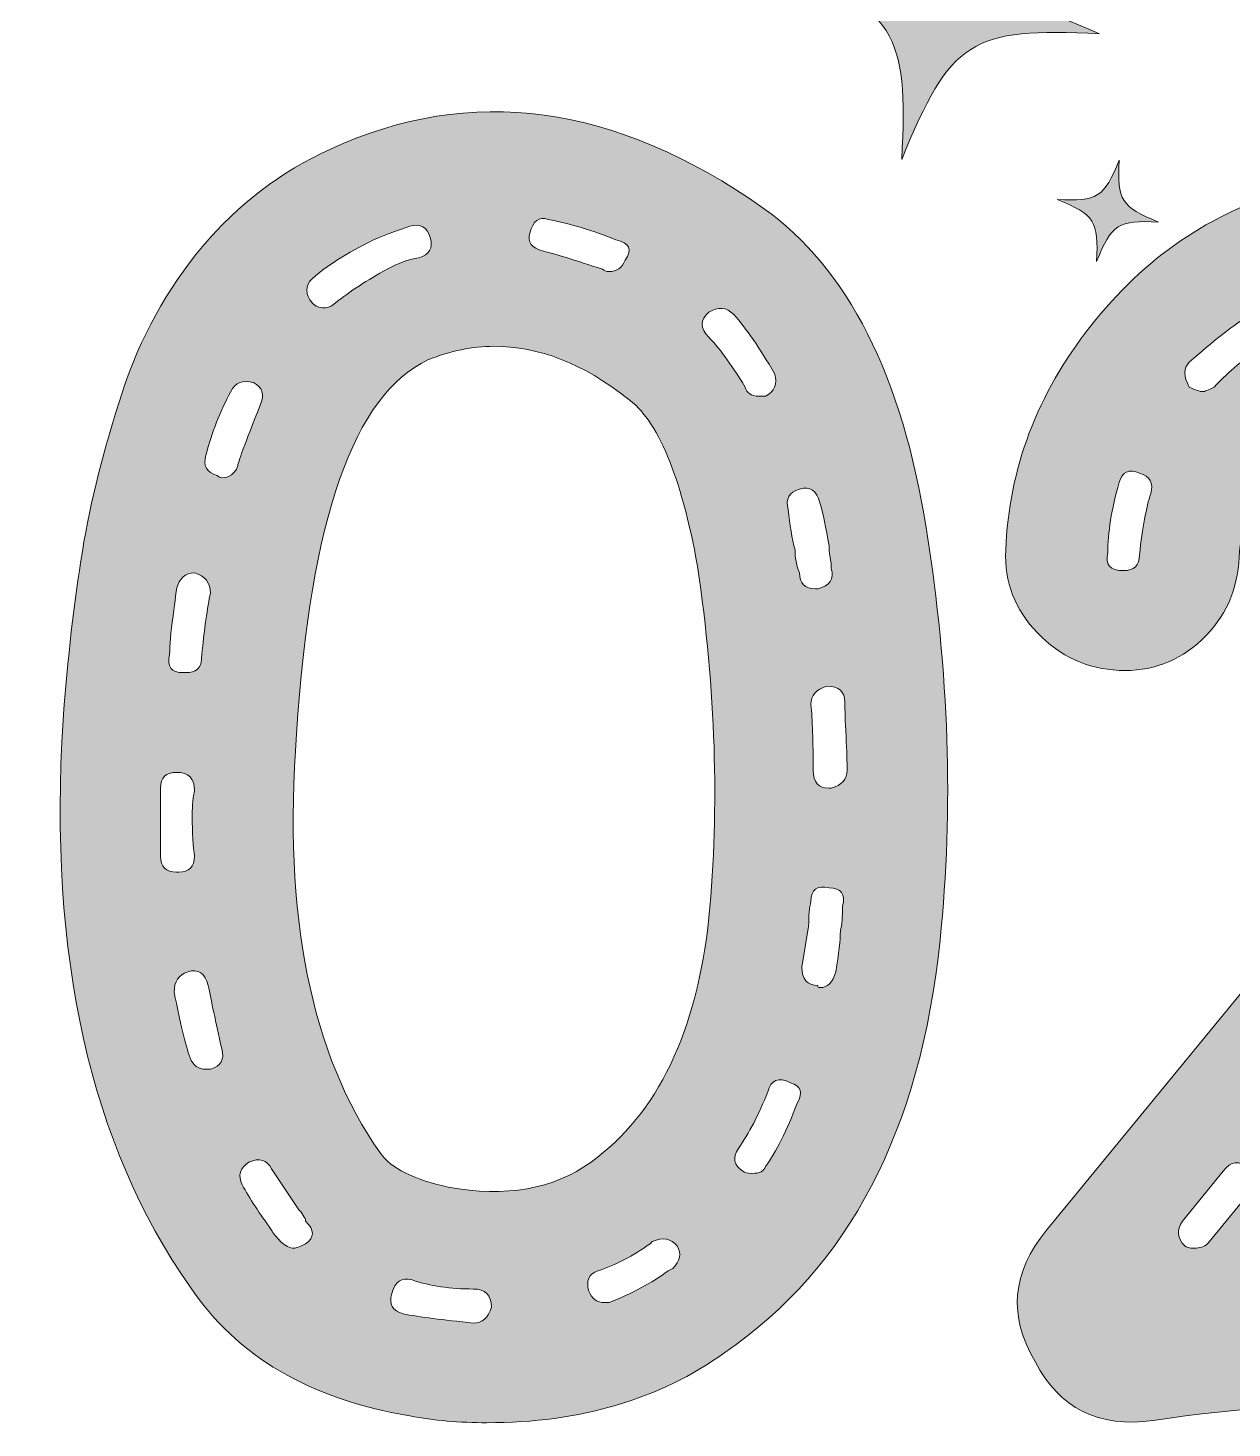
# Model space of a CAD drawing. Header units: inches. Extents: x 1.7 to 13.2, y -16.3 to -1.7.
# Drawn here: x 4.73 to 8.188, y -16.279 to -12.258 of the extents above; entities that cross this region are included whole.
import ezdxf

# ---------------------------------------------------------------- set-up
doc = ezdxf.new("R2010")
doc.units = ezdxf.units.IN
doc.header["$MEASUREMENT"] = 0
doc.layers.add('Layer 1', color=7, linetype='Continuous')

# ---------------------------------------------------------------- blocks, each defined once
blk = doc.blocks.new('block 7')
at = {"layer": 'Layer 1', "true_color": 0xffffff}
h = blk.add_hatch(color=7, dxfattribs=at)
h.dxf.hatch_style = 2
edge = h.paths.add_edge_path()
edge.add_spline(control_points=[(7.784, -11.7662), (7.8994, -11.7722), (7.918, -11.7604), (7.9617, -11.6534), (7.9557, -11.7688), (7.9675, -11.7874), (8.0745, -11.8311), (7.9591, -11.8251), (7.9405, -11.8369), (7.8968, -11.9439), (7.9028, -11.8285), (7.891, -11.8099), (7.784, -11.7662)], knot_values=[0, 0, 0, 0, 1, 1, 1, 2, 2, 2, 3, 3, 3, 4, 4, 4, 4], degree=3, periodic=1)
h = blk.add_hatch(color=7, dxfattribs=at)
h.dxf.hatch_style = 2
edge = h.paths.add_edge_path()
edge.add_spline(control_points=[(6.8783, -12.0672), (7.2474, -12.0864), (7.3071, -12.0485), (7.4468, -11.7062), (7.4276, -12.0753), (7.4655, -12.135), (7.8077, -12.2747), (7.4386, -12.2554), (7.3789, -12.2934), (7.2393, -12.6356), (7.2585, -12.2665), (7.2206, -12.2068), (6.8783, -12.0672)], knot_values=[0, 0, 0, 0, 1, 1, 1, 2, 2, 2, 3, 3, 3, 4, 4, 4, 4], degree=3, periodic=1)
h = blk.add_hatch(color=7, dxfattribs=at)
h.dxf.hatch_style = 2
edge = h.paths.add_edge_path()
edge.add_spline(control_points=[(7.6862, -12.7507), (7.8016, -12.7567), (7.8202, -12.7448), (7.8639, -12.6379), (7.8579, -12.7532), (7.8697, -12.7719), (7.9767, -12.8155), (7.8613, -12.8095), (7.8427, -12.8213), (7.799, -12.9283), (7.805, -12.8129), (7.7932, -12.7943), (7.6862, -12.7507)], knot_values=[0, 0, 0, 0, 1, 1, 1, 2, 2, 2, 3, 3, 3, 4, 4, 4, 4], degree=3, periodic=1)
at = {"layer": 'Layer 1', "lineweight": 0}
for points in [[(7.784, -11.7662), (7.8994, -11.7722), (7.918, -11.7604), (7.9617, -11.6534), (7.9557, -11.7688), (7.9675, -11.7874), (8.0745, -11.8311), (7.9591, -11.8251), (7.9405, -11.8369), (7.8968, -11.9439), (7.9028, -11.8285), (7.891, -11.8099), (7.784, -11.7662)], [(6.8783, -12.0672), (7.2474, -12.0864), (7.3071, -12.0485), (7.4468, -11.7062), (7.4276, -12.0753), (7.4655, -12.135), (7.8077, -12.2747), (7.4386, -12.2554), (7.3789, -12.2934), (7.2393, -12.6356), (7.2585, -12.2665), (7.2206, -12.2068), (6.8783, -12.0672)], [(7.6862, -12.7507), (7.8016, -12.7567), (7.8202, -12.7448), (7.8639, -12.6379), (7.8579, -12.7532), (7.8697, -12.7719), (7.9767, -12.8155), (7.8613, -12.8095), (7.8427, -12.8213), (7.799, -12.9283), (7.805, -12.8129), (7.7932, -12.7943), (7.6862, -12.7507)]]:
    blk.add_open_spline(points, degree=3, knots=[0, 0, 0, 0, 1, 1, 1, 2, 2, 2, 3, 3, 3, 4, 4, 4, 4], dxfattribs=at)
blk = doc.blocks.new('block 28')
at = {"layer": 'Layer 1', "true_color": 0xffffff}
h = blk.add_hatch(color=7, dxfattribs=at)
h.dxf.hatch_style = 2
edge = h.paths.add_edge_path()
edge.add_spline(control_points=[(5.5986, -12.6061), (6.0022, -12.4195), (6.4164, -12.4759), (6.8417, -12.7753), (7.0847, -12.9488), (7.2409, -13.2569), (7.3103, -13.6995), (7.3754, -14.1074), (7.3884, -14.5), (7.3494, -14.8775), (7.293, -15.4242), (7.0868, -15.8191), (6.7311, -16.062), (6.5445, -16.1966), (6.3167, -16.2638), (6.0477, -16.2638), (5.9695, -16.2638), (5.8957, -16.2573), (5.8264, -16.2443), (5.5401, -16.1966), (5.3295, -16.0729), (5.1951, -15.8733), (4.9087, -15.4655), (4.7872, -14.923), (4.8306, -14.2462), (4.8436, -14.0683), (4.862, -13.9067), (4.8859, -13.7613), (4.9097, -13.616), (4.9477, -13.4642), (4.9999, -13.3057), (5.0519, -13.1474), (5.1289, -13.0074), (5.2308, -12.8859), (5.3328, -12.7645), (5.4554, -12.6711), (5.5986, -12.6061)], knot_values=[0, 0, 0, 0, 1, 1, 1, 2, 2, 2, 3, 3, 3, 4, 4, 4, 5, 5, 5, 6, 6, 6, 7, 7, 7, 8, 8, 8, 9, 9, 9, 10, 10, 10, 11, 11, 11, 12, 12, 12, 12], degree=3, periodic=1)
edge = h.paths.add_edge_path()
edge.add_spline(control_points=[(5.1105, -14.6367), (5.1105, -14.6671), (5.1256, -14.6822), (5.156, -14.6822), (5.156, -14.6822), (5.1625, -14.6822), (5.1625, -14.6822), (5.1928, -14.6822), (5.2081, -14.6671), (5.2081, -14.6367), (5.2037, -14.6107), (5.2016, -14.5716), (5.2016, -14.5195), (5.2016, -14.4892), (5.2037, -14.4653), (5.2081, -14.448), (5.2081, -14.4132), (5.1907, -14.3959), (5.156, -14.3959), (5.1256, -14.3959), (5.1105, -14.4111), (5.1105, -14.4415), (5.1105, -14.4415), (5.1105, -14.5195), (5.1105, -14.5195), (5.1105, -14.5195), (5.1105, -14.6367), (5.1105, -14.6367)], knot_values=[0, 0, 0, 0, 1, 1, 1, 2, 2, 2, 3, 3, 3, 4, 4, 4, 5, 5, 5, 6, 6, 6, 7, 7, 7, 8, 8, 8, 9, 9, 9, 9], degree=3, periodic=1)
edge = h.paths.add_edge_path()
edge.add_spline(control_points=[(5.156, -13.8687), (5.156, -13.8731), (5.1528, -13.8991), (5.1463, -13.9468), (5.1398, -13.9946), (5.1365, -14.0314), (5.1365, -14.0574), (5.1278, -14.0922), (5.1408, -14.1095), (5.1755, -14.1095), (5.1755, -14.1095), (5.182, -14.1095), (5.182, -14.1095), (5.2123, -14.1095), (5.2276, -14.0965), (5.2276, -14.0705), (5.2363, -13.9837), (5.245, -13.9207), (5.2537, -13.8817), (5.2537, -13.8514), (5.2385, -13.8319), (5.2081, -13.8232), (5.182, -13.8232), (5.1647, -13.8384), (5.156, -13.8687)], knot_values=[0, 0, 0, 0, 1, 1, 1, 2, 2, 2, 3, 3, 3, 4, 4, 4, 5, 5, 5, 6, 6, 6, 7, 7, 7, 8, 8, 8, 8], degree=3, periodic=1)
edge = h.paths.add_edge_path()
edge.add_spline(control_points=[(5.2537, -15.2485), (5.284, -15.2398), (5.2949, -15.2203), (5.2862, -15.1899), (5.2688, -15.1118), (5.2558, -15.0511), (5.2472, -15.0077), (5.2385, -14.973), (5.2188, -14.96), (5.1885, -14.9686), (5.1625, -14.9774), (5.1495, -14.9969), (5.1495, -15.0272), (5.1668, -15.114), (5.182, -15.1769), (5.1951, -15.2159), (5.2037, -15.2377), (5.2188, -15.2485), (5.2407, -15.2485), (5.2407, -15.2485), (5.2537, -15.2485), (5.2537, -15.2485)], knot_values=[0, 0, 0, 0, 1, 1, 1, 2, 2, 2, 3, 3, 3, 4, 4, 4, 5, 5, 5, 6, 6, 6, 7, 7, 7, 7], degree=3, periodic=1)
edge = h.paths.add_edge_path()
edge.add_spline(control_points=[(5.2862, -13.5498), (5.3079, -13.5498), (5.323, -13.539), (5.3318, -13.5172), (5.3318, -13.5086), (5.3534, -13.45), (5.3968, -13.3415), (5.4098, -13.3112), (5.4033, -13.2894), (5.3773, -13.2764), (5.3469, -13.2678), (5.3253, -13.2764), (5.3123, -13.3024), (5.2819, -13.3589), (5.258, -13.4196), (5.2407, -13.4847), (5.2318, -13.5151), (5.2428, -13.5346), (5.2732, -13.5433), (5.2775, -13.5476), (5.2819, -13.5498), (5.2862, -13.5498)], knot_values=[0, 0, 0, 0, 1, 1, 1, 2, 2, 2, 3, 3, 3, 4, 4, 4, 5, 5, 5, 6, 6, 6, 7, 7, 7, 7], degree=3, periodic=1)
edge = h.paths.add_edge_path()
edge.add_spline(control_points=[(5.527, -15.7496), (5.5531, -15.7323), (5.5531, -15.7106), (5.527, -15.6846), (5.527, -15.6803), (5.5248, -15.6748), (5.5205, -15.6682), (5.5162, -15.6617), (5.5118, -15.6564), (5.5075, -15.652), (5.5075, -15.652), (5.4294, -15.5348), (5.4294, -15.5348), (5.4163, -15.5088), (5.3946, -15.5023), (5.3643, -15.5153), (5.3383, -15.5327), (5.3318, -15.5544), (5.3448, -15.5804), (5.3664, -15.6195), (5.3946, -15.6629), (5.4294, -15.7106), (5.4336, -15.7193), (5.4424, -15.7301), (5.4554, -15.7431), (5.4684, -15.7561), (5.4815, -15.7626), (5.4945, -15.7626), (5.4988, -15.7626), (5.5097, -15.7584), (5.527, -15.7496)], knot_values=[0, 0, 0, 0, 1, 1, 1, 2, 2, 2, 3, 3, 3, 4, 4, 4, 5, 5, 5, 6, 6, 6, 7, 7, 7, 8, 8, 8, 9, 9, 9, 10, 10, 10, 10], degree=3, periodic=1)
edge = h.paths.add_edge_path()
edge.add_spline(control_points=[(6.4512, -13.322), (6.3253, -13.2222), (6.1973, -13.1723), (6.0672, -13.1723), (6.0064, -13.1723), (5.9435, -13.1853), (5.8785, -13.2114), (5.6658, -13.3112), (5.5401, -13.6692), (5.501, -14.2852), (5.4619, -14.8059), (5.5422, -15.2073), (5.7418, -15.4893), (5.7721, -15.5327), (5.8372, -15.5653), (5.937, -15.5869), (6.1019, -15.6173), (6.2386, -15.5934), (6.3471, -15.5153), (6.538, -15.3765), (6.6507, -15.1422), (6.6855, -14.8124), (6.7158, -14.4957), (6.705, -14.1594), (6.6529, -13.8036), (6.6052, -13.5433), (6.538, -13.3828), (6.4512, -13.322)], knot_values=[0, 0, 0, 0, 1, 1, 1, 2, 2, 2, 3, 3, 3, 4, 4, 4, 5, 5, 5, 6, 6, 6, 7, 7, 7, 8, 8, 8, 9, 9, 9, 9], degree=3, periodic=1)
edge = h.paths.add_edge_path()
edge.add_spline(control_points=[(5.5466, -12.9771), (5.5248, -12.9988), (5.5248, -13.0226), (5.5466, -13.0486), (5.5552, -13.0574), (5.5661, -13.0616), (5.5791, -13.0616), (5.5921, -13.0616), (5.6029, -13.0574), (5.6116, -13.0486), (5.6549, -13.014), (5.7048, -12.9814), (5.7614, -12.951), (5.7916, -12.9337), (5.822, -12.9228), (5.8524, -12.9184), (5.8827, -12.9098), (5.8936, -12.8903), (5.885, -12.8599), (5.8762, -12.8296), (5.8567, -12.8187), (5.8264, -12.8273), (5.8004, -12.8361), (5.7656, -12.8491), (5.7222, -12.8664), (5.6442, -12.9054), (5.5856, -12.9423), (5.5466, -12.9771)], knot_values=[0, 0, 0, 0, 1, 1, 1, 2, 2, 2, 3, 3, 3, 4, 4, 4, 5, 5, 5, 6, 6, 6, 7, 7, 7, 8, 8, 8, 9, 9, 9, 9], degree=3, periodic=1)
edge = h.paths.add_edge_path()
edge.add_spline(control_points=[(6.0087, -15.9774), (6.0347, -15.9774), (6.052, -15.9623), (6.0607, -15.9319), (6.0607, -15.8972), (6.0433, -15.8798), (6.0087, -15.8798), (5.9435, -15.8798), (5.885, -15.8711), (5.8329, -15.8538), (5.8025, -15.8451), (5.783, -15.8581), (5.7744, -15.8928), (5.7656, -15.9232), (5.7765, -15.9428), (5.8069, -15.9514), (5.8546, -15.9601), (5.9218, -15.9688), (6.0087, -15.9774)], knot_values=[0, 0, 0, 0, 1, 1, 1, 2, 2, 2, 3, 3, 3, 4, 4, 4, 5, 5, 5, 6, 6, 6, 6], degree=3, periodic=1)
edge = h.paths.add_edge_path()
edge.add_spline(control_points=[(6.2235, -12.8078), (6.1973, -12.7992), (6.18, -12.8122), (6.1713, -12.8469), (6.1626, -12.8729), (6.1756, -12.8903), (6.2104, -12.8989), (6.2451, -12.9077), (6.3015, -12.925), (6.3796, -12.951), (6.3839, -12.9554), (6.3904, -12.9575), (6.3991, -12.9575), (6.4208, -12.9575), (6.4359, -12.9467), (6.4447, -12.925), (6.4663, -12.8947), (6.4577, -12.8751), (6.4186, -12.8664), (6.3536, -12.8404), (6.2885, -12.8208), (6.2235, -12.8078)], knot_values=[0, 0, 0, 0, 1, 1, 1, 2, 2, 2, 3, 3, 3, 4, 4, 4, 5, 5, 5, 6, 6, 6, 7, 7, 7, 7], degree=3, periodic=1)
edge = h.paths.add_edge_path()
edge.add_spline(control_points=[(6.5814, -15.8212), (6.603, -15.7996), (6.6074, -15.7779), (6.5944, -15.7561), (6.577, -15.7345), (6.5531, -15.7301), (6.5228, -15.7431), (6.5228, -15.7431), (6.5163, -15.7496), (6.5163, -15.7496), (6.4684, -15.7844), (6.4186, -15.8105), (6.3666, -15.8277), (6.3406, -15.8365), (6.3318, -15.856), (6.3406, -15.8863), (6.3492, -15.908), (6.3644, -15.9188), (6.3861, -15.9188), (6.3861, -15.9188), (6.3991, -15.9188), (6.3991, -15.9188), (6.4642, -15.8928), (6.5206, -15.8625), (6.5684, -15.8277), (6.5684, -15.8277), (6.5814, -15.8212), (6.5814, -15.8212)], knot_values=[0, 0, 0, 0, 1, 1, 1, 2, 2, 2, 3, 3, 3, 4, 4, 4, 5, 5, 5, 6, 6, 6, 7, 7, 7, 8, 8, 8, 9, 9, 9, 9], degree=3, periodic=1)
edge = h.paths.add_edge_path()
edge.add_spline(control_points=[(6.6855, -13.0746), (6.6595, -13.0964), (6.6595, -13.1202), (6.6855, -13.1463), (6.7115, -13.1723), (6.7463, -13.2201), (6.7897, -13.2894), (6.7939, -13.3068), (6.807, -13.3155), (6.8287, -13.3155), (6.8287, -13.3155), (6.8482, -13.3155), (6.8482, -13.3155), (6.8742, -13.3024), (6.8829, -13.2808), (6.8742, -13.2504), (6.8308, -13.1766), (6.7918, -13.1202), (6.7571, -13.0812), (6.7354, -13.0595), (6.7115, -13.0574), (6.6855, -13.0746)], knot_values=[0, 0, 0, 0, 1, 1, 1, 2, 2, 2, 3, 3, 3, 4, 4, 4, 5, 5, 5, 6, 6, 6, 7, 7, 7, 7], degree=3, periodic=1)
edge = h.paths.add_edge_path()
edge.add_spline(control_points=[(6.9198, -15.2875), (6.885, -15.2702), (6.8634, -15.2789), (6.8547, -15.3136), (6.8287, -15.3786), (6.8004, -15.433), (6.7702, -15.4763), (6.7528, -15.5023), (6.7571, -15.5241), (6.7832, -15.5413), (6.7874, -15.5457), (6.7962, -15.5478), (6.8092, -15.5478), (6.8308, -15.5478), (6.8439, -15.5413), (6.8482, -15.5283), (6.8785, -15.485), (6.9089, -15.4242), (6.9393, -15.3461), (6.9566, -15.3158), (6.9501, -15.2962), (6.9198, -15.2875)], knot_values=[0, 0, 0, 0, 1, 1, 1, 2, 2, 2, 3, 3, 3, 4, 4, 4, 5, 5, 5, 6, 6, 6, 7, 7, 7, 7], degree=3, periodic=1)
edge = h.paths.add_edge_path()
edge.add_spline(control_points=[(6.9458, -13.5823), (6.9154, -13.5911), (6.9045, -13.6106), (6.9133, -13.6409), (6.9175, -13.6843), (6.9241, -13.7234), (6.9328, -13.758), (6.9328, -13.7668), (6.9338, -13.7776), (6.936, -13.7906), (6.9382, -13.8036), (6.9414, -13.8145), (6.9458, -13.8232), (6.9458, -13.8535), (6.961, -13.8687), (6.9915, -13.8687), (6.9915, -13.8687), (6.998, -13.8687), (6.998, -13.8687), (7.0326, -13.8601), (7.0456, -13.8405), (7.037, -13.8101), (7.037, -13.8015), (7.0359, -13.7906), (7.0337, -13.7776), (7.0315, -13.7646), (7.0305, -13.7538), (7.0305, -13.745), (7.0217, -13.6929), (7.0131, -13.6518), (7.0045, -13.6214), (6.9957, -13.5867), (6.9762, -13.5737), (6.9458, -13.5823)], knot_values=[0, 0, 0, 0, 1, 1, 1, 2, 2, 2, 3, 3, 3, 4, 4, 4, 5, 5, 5, 6, 6, 6, 7, 7, 7, 8, 8, 8, 9, 9, 9, 10, 10, 10, 11, 11, 11, 11], degree=3, periodic=1)
edge = h.paths.add_edge_path()
edge.add_spline(control_points=[(7.063, -14.8515), (7.0673, -14.8342), (7.0695, -14.8103), (7.0695, -14.7799), (7.0782, -14.7452), (7.0651, -14.7278), (7.0305, -14.7278), (6.9957, -14.7192), (6.9784, -14.7322), (6.9784, -14.7668), (6.9741, -14.7842), (6.9719, -14.8081), (6.9719, -14.8385), (6.9719, -14.8385), (6.9523, -14.9556), (6.9523, -14.9556), (6.9523, -14.9904), (6.9676, -15.0077), (6.998, -15.0077), (6.998, -15.012), (7.0001, -15.0142), (7.0045, -15.0142), (7.0261, -15.0142), (7.0413, -14.999), (7.05, -14.9686), (7.0586, -14.9165), (7.063, -14.8775), (7.063, -14.8515)], knot_values=[0, 0, 0, 0, 1, 1, 1, 2, 2, 2, 3, 3, 3, 4, 4, 4, 5, 5, 5, 6, 6, 6, 7, 7, 7, 8, 8, 8, 9, 9, 9, 9], degree=3, periodic=1)
edge = h.paths.add_edge_path()
edge.add_spline(control_points=[(7.076, -14.1941), (7.076, -14.1638), (7.0586, -14.1485), (7.024, -14.1485), (6.9936, -14.1573), (6.9784, -14.1746), (6.9784, -14.2006), (6.9827, -14.244), (6.9849, -14.307), (6.9849, -14.3894), (6.9849, -14.4241), (7.0001, -14.4415), (7.0305, -14.4415), (7.0305, -14.4415), (7.037, -14.4415), (7.037, -14.4415), (7.0673, -14.4328), (7.0825, -14.4154), (7.0825, -14.3894), (7.0825, -14.3677), (7.0814, -14.3352), (7.0793, -14.2917), (7.077, -14.2484), (7.076, -14.2159), (7.076, -14.1941)], knot_values=[0, 0, 0, 0, 1, 1, 1, 2, 2, 2, 3, 3, 3, 4, 4, 4, 5, 5, 5, 6, 6, 6, 7, 7, 7, 8, 8, 8, 8], degree=3, periodic=1)
h = blk.add_hatch(color=7, dxfattribs=at)
h.dxf.hatch_style = 2
edge = h.paths.add_edge_path()
edge.add_spline(control_points=[(7.6552, -15.7106), (7.6552, -15.7106), (8.996, -14.077), (8.996, -14.077), (9.0524, -14.0032), (9.0827, -13.9165), (9.0871, -13.8166), (9.0914, -13.7169), (9.0697, -13.6301), (9.0221, -13.5563), (8.9743, -13.4782), (8.9026, -13.4218), (8.8073, -13.3871), (8.7118, -13.3524), (8.6206, -13.3459), (8.5339, -13.3675), (8.4471, -13.3936), (8.3722, -13.4467), (8.3094, -13.527), (8.2465, -13.6073), (8.2128, -13.6908), (8.2085, -13.7776), (8.2042, -13.8731), (8.1683, -13.9523), (8.1011, -14.0151), (8.0338, -14.0781), (7.9547, -14.1074), (7.8635, -14.103), (7.7724, -14.0987), (7.6943, -14.0629), (7.6292, -13.9956), (7.5642, -13.9284), (7.5338, -13.8492), (7.5381, -13.758), (7.5468, -13.5237), (7.6281, -13.3089), (7.7822, -13.1137), (7.9361, -12.9184), (8.126, -12.7883), (8.3517, -12.7232), (8.5816, -12.6625), (8.8127, -12.6755), (9.0448, -12.7623), (9.2769, -12.8491), (9.4559, -12.9923), (9.5818, -13.1918), (9.712, -13.3871), (9.7705, -13.6084), (9.7575, -13.8557), (9.7445, -14.103), (9.662, -14.3178), (9.5102, -14.5), (9.5102, -14.5), (8.664, -15.5348), (8.664, -15.5348), (8.9418, -15.5348), (9.2303, -15.5588), (9.5297, -15.6064), (9.6208, -15.6238), (9.6935, -15.6694), (9.7478, -15.7431), (9.8019, -15.817), (9.8203, -15.8993), (9.8031, -15.9904), (9.79, -16.0729), (9.752, -16.1401), (9.6892, -16.1922), (9.6262, -16.2443), (9.5535, -16.2703), (9.4712, -16.2703), (9.4712, -16.2703), (9.419, -16.2703), (9.419, -16.2703), (8.9461, -16.1879), (8.4601, -16.1836), (7.9612, -16.2573), (7.805, -16.2789), (7.692, -16.2226), (7.6227, -16.0881), (7.5446, -15.9579), (7.5554, -15.8321), (7.6552, -15.7106)], knot_values=[0, 0, 0, 0, 1, 1, 1, 2, 2, 2, 3, 3, 3, 4, 4, 4, 5, 5, 5, 6, 6, 6, 7, 7, 7, 8, 8, 8, 9, 9, 9, 10, 10, 10, 11, 11, 11, 12, 12, 12, 13, 13, 13, 14, 14, 14, 15, 15, 15, 16, 16, 16, 17, 17, 17, 18, 18, 18, 19, 19, 19, 20, 20, 20, 21, 21, 21, 22, 22, 22, 23, 23, 23, 24, 24, 24, 25, 25, 25, 26, 26, 26, 27, 27, 27, 27], degree=3, periodic=1)
edge = h.paths.add_edge_path()
edge.add_spline(control_points=[(7.9547, -13.5954), (7.9633, -13.565), (7.9525, -13.5455), (7.9221, -13.5367), (7.8917, -13.5237), (7.8722, -13.5325), (7.8635, -13.5628), (7.8418, -13.6409), (7.831, -13.7082), (7.831, -13.7646), (7.8223, -13.7993), (7.8375, -13.8166), (7.8765, -13.8166), (7.9068, -13.8166), (7.9221, -13.8015), (7.9221, -13.7711), (7.9307, -13.6929), (7.9416, -13.6344), (7.9547, -13.5954)], knot_values=[0, 0, 0, 0, 1, 1, 1, 2, 2, 2, 3, 3, 3, 4, 4, 4, 5, 5, 5, 6, 6, 6, 6], degree=3, periodic=1)
edge = h.paths.add_edge_path()
edge.add_spline(control_points=[(8.2411, -15.5999), (8.2583, -15.5739), (8.2562, -15.5523), (8.2346, -15.5348), (8.2085, -15.5088), (8.1845, -15.511), (8.1629, -15.5413), (8.1629, -15.5413), (8.0458, -15.6846), (8.0458, -15.6846), (8.0284, -15.7106), (8.0305, -15.7345), (8.0523, -15.7561), (8.0566, -15.7605), (8.0653, -15.7626), (8.0783, -15.7626), (8.0956, -15.7626), (8.1086, -15.7584), (8.1174, -15.7496), (8.1174, -15.7496), (8.2411, -15.5999), (8.2411, -15.5999)], knot_values=[0, 0, 0, 0, 1, 1, 1, 2, 2, 2, 3, 3, 3, 4, 4, 4, 5, 5, 5, 6, 6, 6, 7, 7, 7, 7], degree=3, periodic=1)
edge = h.paths.add_edge_path()
edge.add_spline(control_points=[(8.2736, -13.1723), (8.2996, -13.1593), (8.3061, -13.1376), (8.2931, -13.1072), (8.2714, -13.0856), (8.2476, -13.0812), (8.2215, -13.0942), (8.1867, -13.116), (8.1346, -13.1571), (8.0653, -13.2179), (8.0479, -13.2352), (8.0479, -13.2591), (8.0653, -13.2894), (8.0826, -13.2982), (8.0956, -13.3024), (8.1043, -13.3024), (8.1086, -13.3024), (8.1195, -13.2982), (8.1369, -13.2894), (8.1672, -13.2548), (8.2128, -13.2157), (8.2736, -13.1723)], knot_values=[0, 0, 0, 0, 1, 1, 1, 2, 2, 2, 3, 3, 3, 4, 4, 4, 5, 5, 5, 6, 6, 6, 7, 7, 7, 7], degree=3, periodic=1)
edge = h.paths.add_edge_path()
edge.add_spline(control_points=[(8.4102, -15.242), (8.3842, -15.268), (8.3863, -15.2897), (8.4167, -15.3071), (8.421, -15.3158), (8.4297, -15.3201), (8.4428, -15.3201), (8.4645, -15.3201), (8.4775, -15.3136), (8.4819, -15.3005), (8.4819, -15.3005), (8.6055, -15.1573), (8.6055, -15.1573), (8.6228, -15.1313), (8.6206, -15.1075), (8.599, -15.0858), (8.5686, -15.0728), (8.5447, -15.075), (8.5274, -15.0923), (8.5274, -15.0923), (8.4102, -15.242), (8.4102, -15.242)], knot_values=[0, 0, 0, 0, 1, 1, 1, 2, 2, 2, 3, 3, 3, 4, 4, 4, 5, 5, 5, 6, 6, 6, 7, 7, 7, 7], degree=3, periodic=1)
edge = h.paths.add_edge_path()
edge.add_spline(control_points=[(8.6836, -15.8277), (8.6836, -15.8277), (8.5339, -15.8277), (8.5339, -15.8277), (8.5339, -15.8277), (8.4884, -15.8277), (8.4884, -15.8277), (8.458, -15.8277), (8.4428, -15.843), (8.4428, -15.8733), (8.4428, -15.8993), (8.458, -15.9167), (8.4884, -15.9254), (8.4884, -15.9254), (8.5339, -15.9254), (8.5339, -15.9254), (8.5339, -15.9254), (8.677, -15.9254), (8.677, -15.9254), (8.7118, -15.9254), (8.7292, -15.9102), (8.7292, -15.8798), (8.7292, -15.8451), (8.7139, -15.8277), (8.6836, -15.8277)], knot_values=[0, 0, 0, 0, 1, 1, 1, 2, 2, 2, 3, 3, 3, 4, 4, 4, 5, 5, 5, 6, 6, 6, 7, 7, 7, 8, 8, 8, 8], degree=3, periodic=1)
edge = h.paths.add_edge_path()
edge.add_spline(control_points=[(8.8463, -13.0486), (8.8549, -13.0183), (8.8441, -12.9988), (8.8138, -12.9901), (8.7357, -12.9771), (8.6683, -12.9728), (8.612, -12.9771), (8.5772, -12.9771), (8.5599, -12.9923), (8.5599, -13.0226), (8.5686, -13.053), (8.586, -13.0681), (8.612, -13.0681), (8.6683, -13.0681), (8.7292, -13.0746), (8.7943, -13.0877), (8.7943, -13.0877), (8.8008, -13.0877), (8.8008, -13.0877), (8.8311, -13.0877), (8.8463, -13.0746), (8.8463, -13.0486)], knot_values=[0, 0, 0, 0, 1, 1, 1, 2, 2, 2, 3, 3, 3, 4, 4, 4, 5, 5, 5, 6, 6, 6, 7, 7, 7, 7], degree=3, periodic=1)
edge = h.paths.add_edge_path()
edge.add_spline(control_points=[(8.97, -14.7148), (8.983, -14.6845), (8.9808, -14.6606), (8.9635, -14.6432), (8.933, -14.6302), (8.9091, -14.6324), (8.8918, -14.6497), (8.8918, -14.6497), (8.7747, -14.7994), (8.7747, -14.7994), (8.7487, -14.8254), (8.7508, -14.8472), (8.7812, -14.8645), (8.7899, -14.8732), (8.7985, -14.8775), (8.8073, -14.8775), (8.8203, -14.8775), (8.8333, -14.871), (8.8463, -14.858), (8.8463, -14.858), (8.97, -14.7148), (8.97, -14.7148)], knot_values=[0, 0, 0, 0, 1, 1, 1, 2, 2, 2, 3, 3, 3, 4, 4, 4, 5, 5, 5, 6, 6, 6, 7, 7, 7, 7], degree=3, periodic=1)
edge = h.paths.add_edge_path()
edge.add_spline(control_points=[(9.0676, -15.8538), (9.0328, -15.8538), (9.0156, -15.869), (9.0156, -15.8993), (9.0068, -15.9254), (9.0198, -15.9428), (9.0546, -15.9514), (9.1413, -15.9601), (9.2043, -15.9666), (9.2434, -15.9709), (9.2434, -15.9709), (9.2499, -15.9709), (9.2499, -15.9709), (9.2802, -15.9709), (9.2954, -15.9579), (9.2954, -15.9319), (9.304, -15.8972), (9.291, -15.8798), (9.2564, -15.8798), (9.2086, -15.8711), (9.1457, -15.8625), (9.0676, -15.8538)], knot_values=[0, 0, 0, 0, 1, 1, 1, 2, 2, 2, 3, 3, 3, 4, 4, 4, 5, 5, 5, 6, 6, 6, 7, 7, 7, 7], degree=3, periodic=1)
edge = h.paths.add_edge_path()
edge.add_spline(control_points=[(9.1066, -13.1723), (9.0892, -13.194), (9.0914, -13.2157), (9.1131, -13.2374), (9.1652, -13.2764), (9.2065, -13.3198), (9.2368, -13.3675), (9.2541, -13.3763), (9.2671, -13.3806), (9.2759, -13.3806), (9.2889, -13.3806), (9.2997, -13.3784), (9.3084, -13.3741), (9.3387, -13.3568), (9.3409, -13.335), (9.3149, -13.3089), (9.2802, -13.2569), (9.2325, -13.2071), (9.1717, -13.1593), (9.1457, -13.142), (9.1239, -13.1463), (9.1066, -13.1723)], knot_values=[0, 0, 0, 0, 1, 1, 1, 2, 2, 2, 3, 3, 3, 4, 4, 4, 5, 5, 5, 6, 6, 6, 7, 7, 7, 7], degree=3, periodic=1)
edge = h.paths.add_edge_path()
edge.add_spline(control_points=[(9.3279, -14.2592), (9.3496, -14.2375), (9.3474, -14.2159), (9.3214, -14.1941), (9.2954, -14.1811), (9.2715, -14.1854), (9.2499, -14.2071), (9.2499, -14.2115), (9.239, -14.2289), (9.2173, -14.2592), (9.2173, -14.2592), (9.1327, -14.3568), (9.1327, -14.3568), (9.1153, -14.3786), (9.1174, -14.4002), (9.1392, -14.4219), (9.1564, -14.4306), (9.1673, -14.4349), (9.1717, -14.4349), (9.1848, -14.4349), (9.1978, -14.4284), (9.2108, -14.4154), (9.2108, -14.4154), (9.2889, -14.3178), (9.2889, -14.3178), (9.2889, -14.3178), (9.3279, -14.2592), (9.3279, -14.2592)], knot_values=[0, 0, 0, 0, 1, 1, 1, 2, 2, 2, 3, 3, 3, 4, 4, 4, 5, 5, 5, 6, 6, 6, 7, 7, 7, 8, 8, 8, 9, 9, 9, 9], degree=3, periodic=1)
edge = h.paths.add_edge_path()
edge.add_spline(control_points=[(9.4125, -13.6409), (9.3821, -13.6409), (9.367, -13.6583), (9.367, -13.6929), (9.3712, -13.7147), (9.3735, -13.7473), (9.3735, -13.7906), (9.3735, -13.7906), (9.3735, -13.8752), (9.3735, -13.8752), (9.3647, -13.9012), (9.3777, -13.9186), (9.4125, -13.9272), (9.4125, -13.9272), (9.419, -13.9272), (9.419, -13.9272), (9.4494, -13.9272), (9.4647, -13.9121), (9.4647, -13.8817), (9.4689, -13.8644), (9.4712, -13.834), (9.4712, -13.7906), (9.4712, -13.7429), (9.4689, -13.706), (9.4647, -13.6799), (9.4559, -13.6453), (9.4386, -13.6323), (9.4125, -13.6409)], knot_values=[0, 0, 0, 0, 1, 1, 1, 2, 2, 2, 3, 3, 3, 4, 4, 4, 5, 5, 5, 6, 6, 6, 7, 7, 7, 8, 8, 8, 9, 9, 9, 9], degree=3, periodic=1)
at = {"layer": 'Layer 1', "lineweight": 0}
for points, knots in [([(5.5986, -12.6061), (6.0022, -12.4195), (6.4164, -12.4759), (6.8417, -12.7753), (7.0847, -12.9488), (7.2409, -13.2569), (7.3103, -13.6995), (7.3754, -14.1074), (7.3884, -14.5), (7.3494, -14.8775), (7.293, -15.4242), (7.0868, -15.8191), (6.7311, -16.062), (6.5445, -16.1966), (6.3167, -16.2638), (6.0477, -16.2638), (5.9695, -16.2638), (5.8957, -16.2573), (5.8264, -16.2443), (5.5401, -16.1966), (5.3295, -16.0729), (5.1951, -15.8733), (4.9087, -15.4655), (4.7872, -14.923), (4.8306, -14.2462), (4.8436, -14.0683), (4.862, -13.9067), (4.8859, -13.7613), (4.9097, -13.616), (4.9477, -13.4642), (4.9999, -13.3057), (5.0519, -13.1474), (5.1289, -13.0074), (5.2308, -12.8859), (5.3328, -12.7645), (5.4554, -12.6711), (5.5986, -12.6061)], [0, 0, 0, 0, 1, 1, 1, 2, 2, 2, 3, 3, 3, 4, 4, 4, 5, 5, 5, 6, 6, 6, 7, 7, 7, 8, 8, 8, 9, 9, 9, 10, 10, 10, 11, 11, 11, 12, 12, 12, 12]), ([(7.6552, -15.7106), (7.6552, -15.7106), (8.996, -14.077), (8.996, -14.077), (9.0524, -14.0032), (9.0827, -13.9165), (9.0871, -13.8166), (9.0914, -13.7169), (9.0697, -13.6301), (9.0221, -13.5563), (8.9743, -13.4782), (8.9026, -13.4218), (8.8073, -13.3871), (8.7118, -13.3524), (8.6206, -13.3459), (8.5339, -13.3675), (8.4471, -13.3936), (8.3722, -13.4467), (8.3094, -13.527), (8.2465, -13.6073), (8.2128, -13.6908), (8.2085, -13.7776), (8.2042, -13.8731), (8.1683, -13.9523), (8.1011, -14.0151), (8.0338, -14.0781), (7.9547, -14.1074), (7.8635, -14.103), (7.7724, -14.0987), (7.6943, -14.0629), (7.6292, -13.9956), (7.5642, -13.9284), (7.5338, -13.8492), (7.5381, -13.758), (7.5468, -13.5237), (7.6281, -13.3089), (7.7822, -13.1137), (7.9361, -12.9184), (8.126, -12.7883), (8.3517, -12.7232), (8.5816, -12.6625), (8.8127, -12.6755), (9.0448, -12.7623), (9.2769, -12.8491), (9.4559, -12.9923), (9.5818, -13.1918), (9.712, -13.3871), (9.7705, -13.6084), (9.7575, -13.8557), (9.7445, -14.103), (9.662, -14.3178), (9.5102, -14.5), (9.5102, -14.5), (8.664, -15.5348), (8.664, -15.5348), (8.9418, -15.5348), (9.2303, -15.5588), (9.5297, -15.6064), (9.6208, -15.6238), (9.6935, -15.6694), (9.7478, -15.7431), (9.8019, -15.817), (9.8203, -15.8993), (9.8031, -15.9904), (9.79, -16.0729), (9.752, -16.1401), (9.6892, -16.1922), (9.6262, -16.2443), (9.5535, -16.2703), (9.4712, -16.2703), (9.4712, -16.2703), (9.419, -16.2703), (9.419, -16.2703), (8.9461, -16.1879), (8.4601, -16.1836), (7.9612, -16.2573), (7.805, -16.2789), (7.692, -16.2226), (7.6227, -16.0881), (7.5446, -15.9579), (7.5554, -15.8321), (7.6552, -15.7106)], [0, 0, 0, 0, 1, 1, 1, 2, 2, 2, 3, 3, 3, 4, 4, 4, 5, 5, 5, 6, 6, 6, 7, 7, 7, 8, 8, 8, 9, 9, 9, 10, 10, 10, 11, 11, 11, 12, 12, 12, 13, 13, 13, 14, 14, 14, 15, 15, 15, 16, 16, 16, 17, 17, 17, 18, 18, 18, 19, 19, 19, 20, 20, 20, 21, 21, 21, 22, 22, 22, 23, 23, 23, 24, 24, 24, 25, 25, 25, 26, 26, 26, 27, 27, 27, 27]), ([(5.5466, -12.9771), (5.5248, -12.9988), (5.5248, -13.0226), (5.5466, -13.0486), (5.5552, -13.0574), (5.5661, -13.0616), (5.5791, -13.0616), (5.5921, -13.0616), (5.6029, -13.0574), (5.6116, -13.0486), (5.6549, -13.014), (5.7048, -12.9814), (5.7614, -12.951), (5.7916, -12.9337), (5.822, -12.9228), (5.8524, -12.9184), (5.8827, -12.9098), (5.8936, -12.8903), (5.885, -12.8599), (5.8762, -12.8296), (5.8567, -12.8187), (5.8264, -12.8273), (5.8004, -12.8361), (5.7656, -12.8491), (5.7222, -12.8664), (5.6442, -12.9054), (5.5856, -12.9423), (5.5466, -12.9771)], [0, 0, 0, 0, 1, 1, 1, 2, 2, 2, 3, 3, 3, 4, 4, 4, 5, 5, 5, 6, 6, 6, 7, 7, 7, 8, 8, 8, 9, 9, 9, 9]), ([(6.2235, -12.8078), (6.1973, -12.7992), (6.18, -12.8122), (6.1713, -12.8469), (6.1626, -12.8729), (6.1756, -12.8903), (6.2104, -12.8989), (6.2451, -12.9077), (6.3015, -12.925), (6.3796, -12.951), (6.3839, -12.9554), (6.3904, -12.9575), (6.3991, -12.9575), (6.4208, -12.9575), (6.4359, -12.9467), (6.4447, -12.925), (6.4663, -12.8947), (6.4577, -12.8751), (6.4186, -12.8664), (6.3536, -12.8404), (6.2885, -12.8208), (6.2235, -12.8078)], [0, 0, 0, 0, 1, 1, 1, 2, 2, 2, 3, 3, 3, 4, 4, 4, 5, 5, 5, 6, 6, 6, 7, 7, 7, 7]), ([(6.6855, -13.0746), (6.6595, -13.0964), (6.6595, -13.1202), (6.6855, -13.1463), (6.7115, -13.1723), (6.7463, -13.2201), (6.7897, -13.2894), (6.7939, -13.3068), (6.807, -13.3155), (6.8287, -13.3155), (6.8287, -13.3155), (6.8482, -13.3155), (6.8482, -13.3155), (6.8742, -13.3024), (6.8829, -13.2808), (6.8742, -13.2504), (6.8308, -13.1766), (6.7918, -13.1202), (6.7571, -13.0812), (6.7354, -13.0595), (6.7115, -13.0574), (6.6855, -13.0746)], [0, 0, 0, 0, 1, 1, 1, 2, 2, 2, 3, 3, 3, 4, 4, 4, 5, 5, 5, 6, 6, 6, 7, 7, 7, 7]), ([(8.2736, -13.1723), (8.2996, -13.1593), (8.3061, -13.1376), (8.2931, -13.1072), (8.2714, -13.0856), (8.2476, -13.0812), (8.2215, -13.0942), (8.1867, -13.116), (8.1346, -13.1571), (8.0653, -13.2179), (8.0479, -13.2352), (8.0479, -13.2591), (8.0653, -13.2894), (8.0826, -13.2982), (8.0956, -13.3024), (8.1043, -13.3024), (8.1086, -13.3024), (8.1195, -13.2982), (8.1369, -13.2894), (8.1672, -13.2548), (8.2128, -13.2157), (8.2736, -13.1723)], [0, 0, 0, 0, 1, 1, 1, 2, 2, 2, 3, 3, 3, 4, 4, 4, 5, 5, 5, 6, 6, 6, 7, 7, 7, 7]), ([(6.4512, -13.322), (6.3253, -13.2222), (6.1973, -13.1723), (6.0672, -13.1723), (6.0064, -13.1723), (5.9435, -13.1853), (5.8785, -13.2114), (5.6658, -13.3112), (5.5401, -13.6692), (5.501, -14.2852), (5.4619, -14.8059), (5.5422, -15.2073), (5.7418, -15.4893), (5.7721, -15.5327), (5.8372, -15.5653), (5.937, -15.5869), (6.1019, -15.6173), (6.2386, -15.5934), (6.3471, -15.5153), (6.538, -15.3765), (6.6507, -15.1422), (6.6855, -14.8124), (6.7158, -14.4957), (6.705, -14.1594), (6.6529, -13.8036), (6.6052, -13.5433), (6.538, -13.3828), (6.4512, -13.322)], [0, 0, 0, 0, 1, 1, 1, 2, 2, 2, 3, 3, 3, 4, 4, 4, 5, 5, 5, 6, 6, 6, 7, 7, 7, 8, 8, 8, 9, 9, 9, 9]), ([(5.2862, -13.5498), (5.3079, -13.5498), (5.323, -13.539), (5.3318, -13.5172), (5.3318, -13.5086), (5.3534, -13.45), (5.3968, -13.3415), (5.4098, -13.3112), (5.4033, -13.2894), (5.3773, -13.2764), (5.3469, -13.2678), (5.3253, -13.2764), (5.3123, -13.3024), (5.2819, -13.3589), (5.258, -13.4196), (5.2407, -13.4847), (5.2318, -13.5151), (5.2428, -13.5346), (5.2732, -13.5433), (5.2775, -13.5476), (5.2819, -13.5498), (5.2862, -13.5498)], [0, 0, 0, 0, 1, 1, 1, 2, 2, 2, 3, 3, 3, 4, 4, 4, 5, 5, 5, 6, 6, 6, 7, 7, 7, 7]), ([(7.9547, -13.5954), (7.9633, -13.565), (7.9525, -13.5455), (7.9221, -13.5367), (7.8917, -13.5237), (7.8722, -13.5325), (7.8635, -13.5628), (7.8418, -13.6409), (7.831, -13.7082), (7.831, -13.7646), (7.8223, -13.7993), (7.8375, -13.8166), (7.8765, -13.8166), (7.9068, -13.8166), (7.9221, -13.8015), (7.9221, -13.7711), (7.9307, -13.6929), (7.9416, -13.6344), (7.9547, -13.5954)], [0, 0, 0, 0, 1, 1, 1, 2, 2, 2, 3, 3, 3, 4, 4, 4, 5, 5, 5, 6, 6, 6, 6]), ([(6.9458, -13.5823), (6.9154, -13.5911), (6.9045, -13.6106), (6.9133, -13.6409), (6.9175, -13.6843), (6.9241, -13.7234), (6.9328, -13.758), (6.9328, -13.7668), (6.9338, -13.7776), (6.936, -13.7906), (6.9382, -13.8036), (6.9414, -13.8145), (6.9458, -13.8232), (6.9458, -13.8535), (6.961, -13.8687), (6.9915, -13.8687), (6.9915, -13.8687), (6.998, -13.8687), (6.998, -13.8687), (7.0326, -13.8601), (7.0456, -13.8405), (7.037, -13.8101), (7.037, -13.8015), (7.0359, -13.7906), (7.0337, -13.7776), (7.0315, -13.7646), (7.0305, -13.7538), (7.0305, -13.745), (7.0217, -13.6929), (7.0131, -13.6518), (7.0045, -13.6214), (6.9957, -13.5867), (6.9762, -13.5737), (6.9458, -13.5823)], [0, 0, 0, 0, 1, 1, 1, 2, 2, 2, 3, 3, 3, 4, 4, 4, 5, 5, 5, 6, 6, 6, 7, 7, 7, 8, 8, 8, 9, 9, 9, 10, 10, 10, 11, 11, 11, 11]), ([(5.156, -13.8687), (5.156, -13.8731), (5.1528, -13.8991), (5.1463, -13.9468), (5.1398, -13.9946), (5.1365, -14.0314), (5.1365, -14.0574), (5.1278, -14.0922), (5.1408, -14.1095), (5.1755, -14.1095), (5.1755, -14.1095), (5.182, -14.1095), (5.182, -14.1095), (5.2123, -14.1095), (5.2276, -14.0965), (5.2276, -14.0705), (5.2363, -13.9837), (5.245, -13.9207), (5.2537, -13.8817), (5.2537, -13.8514), (5.2385, -13.8319), (5.2081, -13.8232), (5.182, -13.8232), (5.1647, -13.8384), (5.156, -13.8687)], [0, 0, 0, 0, 1, 1, 1, 2, 2, 2, 3, 3, 3, 4, 4, 4, 5, 5, 5, 6, 6, 6, 7, 7, 7, 8, 8, 8, 8]), ([(7.076, -14.1941), (7.076, -14.1638), (7.0586, -14.1485), (7.024, -14.1485), (6.9936, -14.1573), (6.9784, -14.1746), (6.9784, -14.2006), (6.9827, -14.244), (6.9849, -14.307), (6.9849, -14.3894), (6.9849, -14.4241), (7.0001, -14.4415), (7.0305, -14.4415), (7.0305, -14.4415), (7.037, -14.4415), (7.037, -14.4415), (7.0673, -14.4328), (7.0825, -14.4154), (7.0825, -14.3894), (7.0825, -14.3677), (7.0814, -14.3352), (7.0793, -14.2917), (7.077, -14.2484), (7.076, -14.2159), (7.076, -14.1941)], [0, 0, 0, 0, 1, 1, 1, 2, 2, 2, 3, 3, 3, 4, 4, 4, 5, 5, 5, 6, 6, 6, 7, 7, 7, 8, 8, 8, 8]), ([(5.1105, -14.6367), (5.1105, -14.6671), (5.1256, -14.6822), (5.156, -14.6822), (5.156, -14.6822), (5.1625, -14.6822), (5.1625, -14.6822), (5.1928, -14.6822), (5.2081, -14.6671), (5.2081, -14.6367), (5.2037, -14.6107), (5.2016, -14.5716), (5.2016, -14.5195), (5.2016, -14.4892), (5.2037, -14.4653), (5.2081, -14.448), (5.2081, -14.4132), (5.1907, -14.3959), (5.156, -14.3959), (5.1256, -14.3959), (5.1105, -14.4111), (5.1105, -14.4415), (5.1105, -14.4415), (5.1105, -14.5195), (5.1105, -14.5195), (5.1105, -14.5195), (5.1105, -14.6367), (5.1105, -14.6367)], [0, 0, 0, 0, 1, 1, 1, 2, 2, 2, 3, 3, 3, 4, 4, 4, 5, 5, 5, 6, 6, 6, 7, 7, 7, 8, 8, 8, 9, 9, 9, 9]), ([(7.063, -14.8515), (7.0673, -14.8342), (7.0695, -14.8103), (7.0695, -14.7799), (7.0782, -14.7452), (7.0651, -14.7278), (7.0305, -14.7278), (6.9957, -14.7192), (6.9784, -14.7322), (6.9784, -14.7668), (6.9741, -14.7842), (6.9719, -14.8081), (6.9719, -14.8385), (6.9719, -14.8385), (6.9523, -14.9556), (6.9523, -14.9556), (6.9523, -14.9904), (6.9676, -15.0077), (6.998, -15.0077), (6.998, -15.012), (7.0001, -15.0142), (7.0045, -15.0142), (7.0261, -15.0142), (7.0413, -14.999), (7.05, -14.9686), (7.0586, -14.9165), (7.063, -14.8775), (7.063, -14.8515)], [0, 0, 0, 0, 1, 1, 1, 2, 2, 2, 3, 3, 3, 4, 4, 4, 5, 5, 5, 6, 6, 6, 7, 7, 7, 8, 8, 8, 9, 9, 9, 9]), ([(5.2537, -15.2485), (5.284, -15.2398), (5.2949, -15.2203), (5.2862, -15.1899), (5.2688, -15.1118), (5.2558, -15.0511), (5.2472, -15.0077), (5.2385, -14.973), (5.2188, -14.96), (5.1885, -14.9686), (5.1625, -14.9774), (5.1495, -14.9969), (5.1495, -15.0272), (5.1668, -15.114), (5.182, -15.1769), (5.1951, -15.2159), (5.2037, -15.2377), (5.2188, -15.2485), (5.2407, -15.2485), (5.2407, -15.2485), (5.2537, -15.2485), (5.2537, -15.2485)], [0, 0, 0, 0, 1, 1, 1, 2, 2, 2, 3, 3, 3, 4, 4, 4, 5, 5, 5, 6, 6, 6, 7, 7, 7, 7]), ([(6.9198, -15.2875), (6.885, -15.2702), (6.8634, -15.2789), (6.8547, -15.3136), (6.8287, -15.3786), (6.8004, -15.433), (6.7702, -15.4763), (6.7528, -15.5023), (6.7571, -15.5241), (6.7832, -15.5413), (6.7874, -15.5457), (6.7962, -15.5478), (6.8092, -15.5478), (6.8308, -15.5478), (6.8439, -15.5413), (6.8482, -15.5283), (6.8785, -15.485), (6.9089, -15.4242), (6.9393, -15.3461), (6.9566, -15.3158), (6.9501, -15.2962), (6.9198, -15.2875)], [0, 0, 0, 0, 1, 1, 1, 2, 2, 2, 3, 3, 3, 4, 4, 4, 5, 5, 5, 6, 6, 6, 7, 7, 7, 7]), ([(5.527, -15.7496), (5.5531, -15.7323), (5.5531, -15.7106), (5.527, -15.6846), (5.527, -15.6803), (5.5248, -15.6748), (5.5205, -15.6682), (5.5162, -15.6617), (5.5118, -15.6564), (5.5075, -15.652), (5.5075, -15.652), (5.4294, -15.5348), (5.4294, -15.5348), (5.4163, -15.5088), (5.3946, -15.5023), (5.3643, -15.5153), (5.3383, -15.5327), (5.3318, -15.5544), (5.3448, -15.5804), (5.3664, -15.6195), (5.3946, -15.6629), (5.4294, -15.7106), (5.4336, -15.7193), (5.4424, -15.7301), (5.4554, -15.7431), (5.4684, -15.7561), (5.4815, -15.7626), (5.4945, -15.7626), (5.4988, -15.7626), (5.5097, -15.7584), (5.527, -15.7496)], [0, 0, 0, 0, 1, 1, 1, 2, 2, 2, 3, 3, 3, 4, 4, 4, 5, 5, 5, 6, 6, 6, 7, 7, 7, 8, 8, 8, 9, 9, 9, 10, 10, 10, 10]), ([(8.2411, -15.5999), (8.2583, -15.5739), (8.2562, -15.5523), (8.2346, -15.5348), (8.2085, -15.5088), (8.1845, -15.511), (8.1629, -15.5413), (8.1629, -15.5413), (8.0458, -15.6846), (8.0458, -15.6846), (8.0284, -15.7106), (8.0305, -15.7345), (8.0523, -15.7561), (8.0566, -15.7605), (8.0653, -15.7626), (8.0783, -15.7626), (8.0956, -15.7626), (8.1086, -15.7584), (8.1174, -15.7496), (8.1174, -15.7496), (8.2411, -15.5999), (8.2411, -15.5999)], [0, 0, 0, 0, 1, 1, 1, 2, 2, 2, 3, 3, 3, 4, 4, 4, 5, 5, 5, 6, 6, 6, 7, 7, 7, 7]), ([(6.5814, -15.8212), (6.603, -15.7996), (6.6074, -15.7779), (6.5944, -15.7561), (6.577, -15.7345), (6.5531, -15.7301), (6.5228, -15.7431), (6.5228, -15.7431), (6.5163, -15.7496), (6.5163, -15.7496), (6.4684, -15.7844), (6.4186, -15.8105), (6.3666, -15.8277), (6.3406, -15.8365), (6.3318, -15.856), (6.3406, -15.8863), (6.3492, -15.908), (6.3644, -15.9188), (6.3861, -15.9188), (6.3861, -15.9188), (6.3991, -15.9188), (6.3991, -15.9188), (6.4642, -15.8928), (6.5206, -15.8625), (6.5684, -15.8277), (6.5684, -15.8277), (6.5814, -15.8212), (6.5814, -15.8212)], [0, 0, 0, 0, 1, 1, 1, 2, 2, 2, 3, 3, 3, 4, 4, 4, 5, 5, 5, 6, 6, 6, 7, 7, 7, 8, 8, 8, 9, 9, 9, 9]), ([(6.0087, -15.9774), (6.0347, -15.9774), (6.052, -15.9623), (6.0607, -15.9319), (6.0607, -15.8972), (6.0433, -15.8798), (6.0087, -15.8798), (5.9435, -15.8798), (5.885, -15.8711), (5.8329, -15.8538), (5.8025, -15.8451), (5.783, -15.8581), (5.7744, -15.8928), (5.7656, -15.9232), (5.7765, -15.9428), (5.8069, -15.9514), (5.8546, -15.9601), (5.9218, -15.9688), (6.0087, -15.9774)], [0, 0, 0, 0, 1, 1, 1, 2, 2, 2, 3, 3, 3, 4, 4, 4, 5, 5, 5, 6, 6, 6, 6])]:
    blk.add_open_spline(points, degree=3, knots=knots, dxfattribs=at)
blk = doc.blocks.new('block 2')
at = {"layer": 'Layer 1', "true_color": 0xffffff}
h = blk.add_hatch(color=7, dxfattribs=at)
h.dxf.hatch_style = 2
edge = h.paths.add_edge_path()
edge.add_spline(control_points=[(11.9397, -10.506), (12.1212, -10.6015), (12.255, -10.8213), (12.3028, -10.9646), (12.3315, -11.0697), (12.3315, -11.2226), (12.3028, -11.3085), (12.2646, -11.4614), (12.1404, -11.6524), (11.997, -11.7766), (11.7487, -11.9964), (11.2423, -12.2449), (10.8792, -12.3213), (10.7073, -12.3595), (10.3729, -12.3499), (10.2868, -12.3117), (10.2582, -12.2927), (10.2582, -12.2449), (10.2868, -12.2257), (10.2965, -12.2162), (10.3155, -12.2162), (10.3824, -12.2257), (10.5066, -12.2449), (10.7551, -12.2352), (10.8983, -12.1971), (11.2518, -12.1015), (11.6245, -11.9105), (11.8538, -11.6907), (12.0735, -11.49), (12.1977, -11.2512), (12.1787, -11.0984), (12.1309, -10.8404), (11.8824, -10.6684), (11.4333, -10.5823), (11.2615, -10.5537), (10.8315, -10.5442), (10.5639, -10.5633), (8.118, -10.4772), (5.462, -12.2449), (2.567, -12.522), (2.4333, -12.5315), (2.3568, -12.522), (2.2996, -12.5123), (1.8696, -12.3881), (1.7262, -12.0059), (1.9269, -11.6334), (2.1562, -11.4709), (2.1084, -11.6047), (2.032, -11.7671), (1.8218, -12.1493), (2.2135, -12.4359), (2.5384, -12.3786), (4.5639, -12.0634), (7.5066, -10.5537), (9.8569, -10.3435), (10.2582, -10.3054), (10.5926, -10.2862), (10.8792, -10.2957), (11.3569, -10.3054), (11.6818, -10.3722), (11.9397, -10.506)], knot_values=[0, 0, 0, 0, 1, 1, 1, 2, 2, 2, 3, 3, 3, 4, 4, 4, 5, 5, 5, 6, 6, 6, 7, 7, 7, 8, 8, 8, 9, 9, 9, 10, 10, 10, 11, 11, 11, 12, 12, 12, 13, 13, 13, 14, 14, 14, 15, 15, 15, 16, 16, 16, 17, 17, 17, 18, 18, 18, 19, 19, 19, 20, 20, 20, 20], degree=3, periodic=1)
edge = h.paths.add_edge_path()
edge.add_spline(control_points=[(11.3188, -7.5824), (11.806, -7.5919), (12.2646, -7.6683), (12.6754, -7.8403), (12.8569, -7.9359), (12.9907, -8.0791), (13.0385, -8.2225), (13.0671, -8.3276), (13.0671, -8.471), (13.0385, -8.5664), (12.9907, -8.7193), (12.8761, -8.9008), (12.7327, -9.0346), (12.427, -9.2257), (12.4078, -9.0346), (12.5895, -8.9486), (12.8092, -8.7479), (12.9334, -8.4996), (12.9047, -8.3467), (12.8664, -8.0983), (12.4748, -7.9932), (12.0258, -7.9168), (8.7582, -7.6492), (4.3441, -10.0951), (2.4906, -9.9232), (1.8887, -9.9136), (1.7359, -9.4359), (1.9747, -9.0346), (2.3282, -8.4422), (3.2645, -8.0696), (3.6944, -8.576), (3.7422, -8.6238), (3.7422, -8.6525), (3.7135, -8.662), (3.6944, -8.6716), (3.6754, -8.662), (3.6467, -8.6333), (3.1307, -8.3467), (2.2804, -8.7575), (2.0702, -9.1589), (1.8696, -9.5697), (2.2135, -9.8371), (2.5766, -9.7798), (4.9461, -9.4168), (8.4429, -7.6397), (11.0703, -7.5824), (11.0703, -7.5824), (11.3188, -7.5824), (11.3188, -7.5824)], knot_values=[0, 0, 0, 0, 1, 1, 1, 2, 2, 2, 3, 3, 3, 4, 4, 4, 5, 5, 5, 6, 6, 6, 7, 7, 7, 8, 8, 8, 9, 9, 9, 10, 10, 10, 11, 11, 11, 12, 12, 12, 13, 13, 13, 14, 14, 14, 15, 15, 15, 16, 16, 16, 16], degree=3, periodic=1)
edge = h.paths.add_edge_path()
edge.add_spline(control_points=[(7.0098, -8.1747), (7.0098, -8.2034), (6.9429, -8.232), (6.9334, -8.2034), (6.9237, -8.1652), (6.4078, -8.3276), (5.3473, -8.7003), (4.4014, -9.0346), (4.1913, -9.1014), (3.6371, -9.2448), (3.1976, -9.3499), (2.9588, -9.3785), (2.8537, -9.3404), (2.825, -9.3307), (2.8154, -9.3212), (2.8154, -9.2831), (2.8154, -9.2639), (2.825, -9.2448), (2.8346, -9.2448), (2.8441, -9.2353), (2.8919, -9.2353), (2.9492, -9.2353), (3.1881, -9.2448), (3.7804, -9.0824), (5.032, -8.662), (5.4333, -8.5282), (5.8633, -8.3945), (5.9874, -8.3562), (6.79, -8.1174), (6.7805, -8.1174), (6.876, -8.1174), (6.9715, -8.1174), (7.0098, -8.1364), (7.0098, -8.1747)], knot_values=[0, 0, 0, 0, 1, 1, 1, 2, 2, 2, 3, 3, 3, 4, 4, 4, 5, 5, 5, 6, 6, 6, 7, 7, 7, 8, 8, 8, 9, 9, 9, 10, 10, 10, 11, 11, 11, 11], degree=3, periodic=1)
edge = h.paths.add_edge_path()
edge.add_spline(control_points=[(11.1659, -10.9836), (11.3283, -11.0409), (11.5098, -11.1748), (11.5384, -11.2704), (11.5576, -11.318), (11.5576, -11.3658), (11.5384, -11.4041), (11.5098, -11.4519), (11.4906, -11.4614), (11.4525, -11.4422), (11.4333, -11.4327), (11.4333, -11.4232), (11.443, -11.3754), (11.4525, -11.318), (11.4525, -11.318), (11.3856, -11.2607), (11.271, -11.1556), (11.1181, -11.0984), (10.8505, -11.0601), (10.4302, -11.0028), (9.8282, -11.0219), (9.1976, -11.1079), (8.4333, -11.2226), (7.0288, -11.5473), (6.9334, -11.6334), (6.9046, -11.662), (6.8856, -11.662), (6.8664, -11.6429), (6.8378, -11.6143), (6.8378, -11.5761), (6.876, -11.557), (7.0575, -11.4232), (8.4621, -11.0697), (9.2454, -10.9646), (9.6467, -10.9072), (10.0385, -10.8786), (10.3729, -10.8786), (10.7073, -10.8881), (10.9939, -10.9168), (11.1659, -10.9836)], knot_values=[0, 0, 0, 0, 1, 1, 1, 2, 2, 2, 3, 3, 3, 4, 4, 4, 5, 5, 5, 6, 6, 6, 7, 7, 7, 8, 8, 8, 9, 9, 9, 10, 10, 10, 11, 11, 11, 12, 12, 12, 13, 13, 13, 13], degree=3, periodic=1)
at = {"layer": 'Layer 1', "lineweight": 0}
blk.add_open_spline([(11.9397, -10.506), (12.1212, -10.6015), (12.255, -10.8213), (12.3028, -10.9646), (12.3315, -11.0697), (12.3315, -11.2226), (12.3028, -11.3085), (12.2646, -11.4614), (12.1404, -11.6524), (11.997, -11.7766), (11.7487, -11.9964), (11.2423, -12.2449), (10.8792, -12.3213), (10.7073, -12.3595), (10.3729, -12.3499), (10.2868, -12.3117), (10.2582, -12.2927), (10.2582, -12.2449), (10.2868, -12.2257), (10.2965, -12.2162), (10.3155, -12.2162), (10.3824, -12.2257), (10.5066, -12.2449), (10.7551, -12.2352), (10.8983, -12.1971), (11.2518, -12.1015), (11.6245, -11.9105), (11.8538, -11.6907), (12.0735, -11.49), (12.1977, -11.2512), (12.1787, -11.0984), (12.1309, -10.8404), (11.8824, -10.6684), (11.4333, -10.5823), (11.2615, -10.5537), (10.8315, -10.5442), (10.5639, -10.5633), (8.118, -10.4772), (5.462, -12.2449), (2.567, -12.522), (2.4333, -12.5315), (2.3568, -12.522), (2.2996, -12.5123), (1.8696, -12.3881), (1.7262, -12.0059), (1.9269, -11.6334), (2.1562, -11.4709), (2.1084, -11.6047), (2.032, -11.7671), (1.8218, -12.1493), (2.2135, -12.4359), (2.5384, -12.3786), (4.5639, -12.0634), (7.5066, -10.5537), (9.8569, -10.3435), (10.2582, -10.3054), (10.5926, -10.2862), (10.8792, -10.2957), (11.3569, -10.3054), (11.6818, -10.3722), (11.9397, -10.506)], degree=3, knots=[0, 0, 0, 0, 1, 1, 1, 2, 2, 2, 3, 3, 3, 4, 4, 4, 5, 5, 5, 6, 6, 6, 7, 7, 7, 8, 8, 8, 9, 9, 9, 10, 10, 10, 11, 11, 11, 12, 12, 12, 13, 13, 13, 14, 14, 14, 15, 15, 15, 16, 16, 16, 17, 17, 17, 18, 18, 18, 19, 19, 19, 20, 20, 20, 20], dxfattribs=at)
at = {"layer": 'Layer 1'}
for name in ['block 7', 'block 28']:
    blk.add_blockref(name, (0, 0), dxfattribs=at)

msp = doc.modelspace()

# ---------------------------------------------------------------- block references
at = {"layer": 'Layer 1'}
msp.add_blockref('block 2', (0, 0), dxfattribs=at)

doc.saveas('drawing.dxf')
